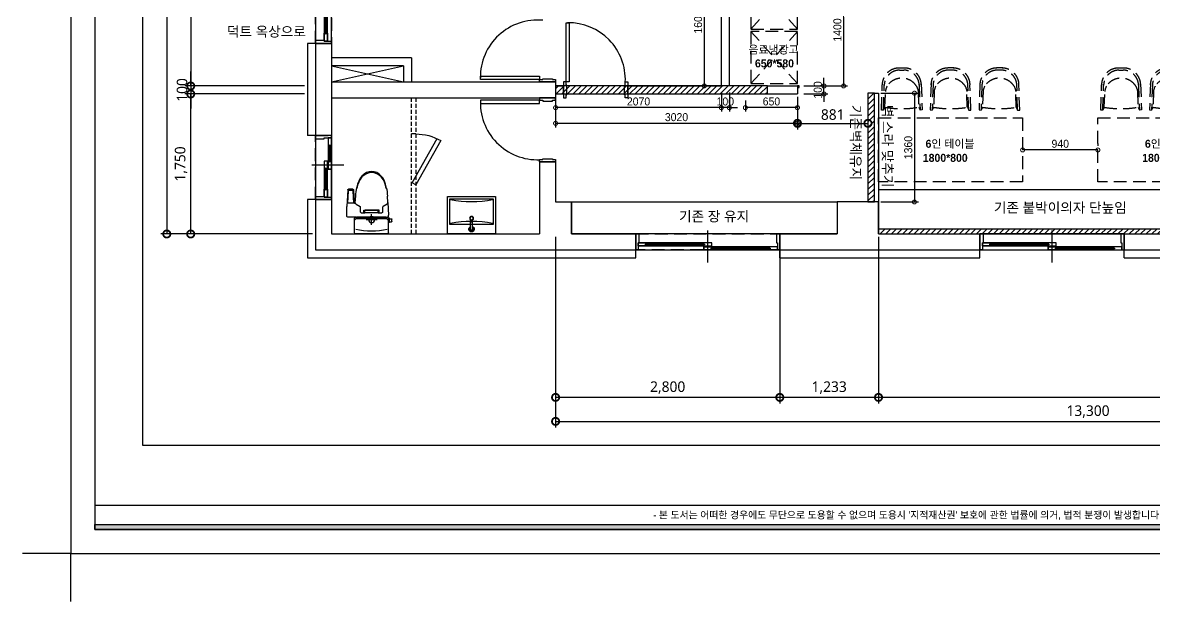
# Model space of a CAD drawing. Header units: inches. Extents: x 405346 to 489838, y -25612 to 14934.
# Drawn here: x 424738 to 438872, y -4086 to 3148 of the extents above; entities that cross this region are included whole.
import ezdxf
from ezdxf.enums import TextEntityAlignment as Align

# ---------------------------------------------------------------- set-up
doc = ezdxf.new("R2010")
doc.units = ezdxf.units.IN
doc.header["$LTSCALE"] = 200
doc.header["$MEASUREMENT"] = 0
doc.linetypes.add('DH-HID2', pattern=[1.2, 0.8, -0.4])
doc.linetypes.add('HIDDEN', pattern=[0.375, 0.25, -0.125])
for name, color, linetype in [('01. F-소품', 3, 'Continuous'), ('04-WIN', 4, 'Continuous'), ('04_FUR', 6, 'Continuous'), ('06-FUR', 6, 'Continuous'), ('07-DIM', 5, 'Continuous'), ('07-DIM WAL', 5, 'Continuous'), ('08-HAT', 8, 'Continuous'), ('C-WIN', 4, 'Continuous'), ('CO-BATH', 6, 'Continuous'), ('CO-DO-FR', 7, 'Continuous'), ('CO-DOOR', 8, 'Continuous'), ('F-SYM', 7, 'Continuous'), ('FORM(YOURNAME)-11', 1, 'Continuous'), ('FU-FURM', 251, 'DH-HID2'), ('RC-LIGHT', 7, 'Continuous'), ('도면층2', 2, 'Continuous')]:
    doc.layers.add(name, color=color, linetype=linetype)
doc.styles.add('DAWIN', font='NanumSquareR.ttf')
doc.styles.add('YOURNAME', font='HY울릉도M.TTF')
doc.styles.add('넥슨고딕', font='NEXONLv1GothicBold.ttf')
doc.styles.add('스타일1', font='HY울릉도M.TTF')
doc.styles.add('코레일둥고', font='Korail_Round_Gothic_Medium.ttf')
doc.dimstyles.new('40', dxfattribs={"dimscale": 40, "dimtxt": 2.5, "dimasz": 2.5, "dimexe": 1.25, "dimexo": 2, "dimtad": 1, "dimdec": 0, "dimtxsty": '스타일1', "dimblk": 'DOTSMALL', "dimcen": 2.5, "dimclrd": 1, "dimclre": 1, "dimclrt": 7, "dimadec": 0, "dimazin": 0, "dimtfac": 1, "dimtdec": 0, "dimtix": 1, "dimtmove": 0, "dimatfit": 3, "dimldrblk": 'DOTSMALL', "dimfxl": 0, "dimarcsym": 0})
doc.dimstyles.new('60', dxfattribs={"dimscale": 60, "dimtxt": 2.2, "dimasz": 3, "dimexe": 1.25, "dimexo": 0.625, "dimtad": 1, "dimdec": 0, "dimzin": 0, "dimdsep": 46, "dimlunit": 6, "dimtxsty": 'DAWIN', "dimblk1": 'DOTSMALL', "dimblk2": 'DOTSMALL', "dimsah": 1, "dimcen": 0.001, "dimclrd": 1, "dimclre": 1, "dimclrt": 7, "dimadec": 0, "dimazin": 0, "dimtfac": 1, "dimtdec": 0, "dimtix": 1, "dimtmove": 2, "dimatfit": 3, "dimldrblk": 'DOTSMALL', "dimfxl": 0, "dimtolj": 1, "dimtzin": 0, "dimarcsym": 0})
pattern_1 = [(45, (0, 0), (-35.355339, 35.355339), [])]

# ---------------------------------------------------------------- blocks, each defined once
blk = doc.blocks.new('FORM-PLAN')
at = {"layer": 'FORM(YOURNAME)-11'}
h = blk.add_hatch(color=256, dxfattribs=at)
h.dxf.hatch_style = 1
h.paths.add_polyline_path([(-71444, 55115), (10556, 55115), (10556, 54915), (-71444, 54915)])
h.paths.add_polyline_path([(-71444, -2085), (10556, -2085), (10556, -2285), (-71444, -2285)])
at = {"layer": 'Defpoints', "color": 158}
blk.add_line((1346, -1285), (-71444, -1285), dxfattribs=at)
for points in [[(-71444, -2285), (10556, -2285), (10556, 55115), (-71444, 55115)], [(-69444, 53115), (-64, 53115), (-64, 1215), (-69444, 1215)]]:
    blk.add_lwpolyline(points, close=True, dxfattribs=at)
at = {"layer": 'Defpoints', "color": 1}
blk.add_lwpolyline([(-72444, -5285), (-72444, -3285), (-74444, -3285)], dxfattribs=at)
at = {"layer": 'FORM(YOURNAME)-11', "color": 250}
blk.add_lwpolyline([(-72444, -3285), (11556, -3285), (11556, 56115), (-72444, 56115)], close=True, dxfattribs=at)
at = {"layer": 'FORM(YOURNAME)-11'}
blk.add_lwpolyline([(-71444, -2085), (10556, -2085), (10556, -2285), (-71444, -2285)], close=True, dxfattribs=at)
at = {"layer": 'FORM(YOURNAME)-11', "color": 1, "style": 'YOURNAME'}
blk.add_text("- 본 도서는 어떠한 경우에도 무단으로 도용할 수 없으며 도용시 '지적재산권' 보호에 관한 법률에 의거, 법적 분쟁이 발생합니다.  또한 본 도서에 관한 모든 저작권은 당사에 있습니다. -", height=300, dxfattribs=at).set_placement((-32990, -1685), align=Align.MIDDLE_CENTER)
at = {"layer": 'FORM(YOURNAME)-11', "color": 3, "style": 'YOURNAME'}
for tag, height, p in [('1', 450, (9905, 18188)), ('2', 450, (9905, 17544)), ('3', 450, (9905, 16257)), ('4', 450, (9905, 14326)), ('5', 515, (9905, 12009)), ('6', 515, (9905, 9757)), ('7', 515, (9905, 7504)), ('8', 515, (9905, 5252)), ('9', 515, (9905, 2999)), ('10', 515, (5655, 811)), ('11', 515, (9905, 747)), ('12', 515, (5655, -1441)), ('13', 515, (9905, -1441))]:
    blk.add_attdef(tag, text='', height=height, dxfattribs=at).set_placement(p, align=Align.MIDDLE_RIGHT)
blk = doc.blocks.new('*U198')
at = {"layer": 'F-SYM', "xscale": 0.3000000000000001, "yscale": 0.3000000000000001, "zscale": 0.3000000000000001}
blk.add_blockref('FORM-PLAN', (447071, -2500), dxfattribs=at)
blk = doc.blocks.new('_DOTSMALL')
at = {"color": 0, "linetype": 'ByBlock', "const_width": 0.5}
blk.add_lwpolyline([(-0.0625, 0, 1), (0.0625, 0, 1)], format="xyb", close=True, dxfattribs=at)
blk = doc.blocks.new('*D36')
at = {"layer": '07-DIM', "color": 1, "lineweight": -2}
for p, q in [((428257, 9906), (426463, 9906)), ((426538, 9906), (426538, 506)), ((428357, 506), (426463, 506))]:
    blk.add_line(p, q, dxfattribs=at)
at = {"layer": 'Defpoints', "color": 0}
for p in [(428295, 9906), (426538, 506), (428395, 506)]:
    blk.add_point(p, dxfattribs=at)
at = {"layer": '07-DIM', "color": 1, "lineweight": -2, "xscale": 180, "yscale": 180, "zscale": 180}
for p, rotation in [((426538, 9906), 90), ((426538, 506), 270)]:
    blk.add_blockref('_DOTSMALL', p, dxfattribs=dict(at, rotation=rotation))
at = {"layer": '07-DIM', "color": 7, "insert": (426416, 5206), "char_height": 132, "attachment_point": 5, "rotation": 90, "style": 'DAWIN'}
blk.add_mtext('\\A1;9,400', dxfattribs=at)
blk = doc.blocks.new('*D37')
at = {"layer": '07-DIM', "color": 1, "lineweight": -2}
for p, q in [((428257, 2256), (426762, 2256)), ((426837, 506), (426837, 2256)), ((428257, 506), (426762, 506))]:
    blk.add_line(p, q, dxfattribs=at)
at = {"layer": 'Defpoints', "color": 0}
for p in [(426837, 2256), (428295, 2256), (428295, 506)]:
    blk.add_point(p, dxfattribs=at)
at = {"layer": '07-DIM', "color": 1, "lineweight": -2, "xscale": 180, "yscale": 180, "zscale": 180}
for p, rotation in [((426837, 2256), 90), ((426837, 506), 270)]:
    blk.add_blockref('_DOTSMALL', p, dxfattribs=dict(at, rotation=rotation))
at = {"layer": '07-DIM', "color": 7, "insert": (426716, 1381), "char_height": 132, "attachment_point": 5, "rotation": 90, "style": 'DAWIN'}
blk.add_mtext('\\A1;1,750', dxfattribs=at)
blk = doc.blocks.new('B-003')
at = {"layer": 'CO-BATH'}
for p, q in [((-300, 0), (-300, -470)), ((300, 0), (-300, 0)), ((300, -470), (300, 0)), ((-300, -470), (300, -470))]:
    blk.add_line(p, q, dxfattribs=at)
at = {"layer": 'CO-BATH', "color": 8}
for p, q in [((-270, -120), (-270, -440)), ((270, -120), (-270, -120)), ((-13, -60), (-13, -151)), ((12, -60), (12, -151)), ((270, -440), (270, -120)), ((-15, -156), (-15, -161)), ((-15, -161), (14, -161)), ((-14, -151), (-14, -156)), ((13, -151), (13, -156)), ((14, -156), (14, -161)), ((-270, -440), (270, -440))]:
    blk.add_line(p, q, dxfattribs=at)
at = {"layer": 'CO-BATH', "color": 251}
for p, q in [((-15, -156), (14, -156)), ((-14, -151), (13, -151))]:
    blk.add_line(p, q, dxfattribs=at)
at = {"layer": 'CO-BATH', "color": 8}
blk.add_circle((0, -195), 25, dxfattribs=at)
at = {"layer": 'CO-BATH', "color": 251}
blk.add_circle((0, -195), 20, dxfattribs=at)
for centre, radius, start, end in [((0, 1202), 1362, 258.891, 281.109), ((0, -60), 30, 294.6243, 245.3757), ((0, -60), 25, 300, 240), ((0, -60), 18, 313.9829, 226.017), ((0, -1762), 1362, 78.891, 101.109)]:
    blk.add_arc(centre, radius, start, end, dxfattribs=at)
at = {"layer": 'CO-BATH', "color": 8}
for radius, start, end in [(35, 290.9248, 249.0751), (12.5, 360, 180)]:
    blk.add_arc((0, -60), radius, start, end, dxfattribs=at)
blk = doc.blocks.new('B-306')
at = {"layer": 'CO-BATH'}
for p, q in [((0, 197), (0, -197)), ((15, 212), (195, 212)), ((142, 227), (198, 227)), ((142, 227), (142, 215)), ((142, 215), (198, 215)), ((150, 227), (150, 248)), ((157, 255), (183, 255)), ((190, 227), (190, 248)), ((192, -187), (192, 187)), ((198, 227), (198, 215)), ((210, -197), (210, 197)), ((210, 183), (210, -187)), ((220, 212), (233, 212)), ((391, 203), (233, 212)), ((373, 194), (344, 145)), ((391, 203), (473, 199)), ((570, 185), (610, 176)), ((583, 185), (623, 176)), ((610, 176), (648, 162)), ((623, 176), (661, 162)), ((648, 162), (682, 144)), ((661, 162), (695, 144)), ((682, 144), (712, 121)), ((695, 144), (724, 121)), ((112, 1), (249, 1)), ((180, -67), (180, 69)), ((180, 1), (180, 1)), ((210, -88), (210, 86)), ((264, 83), (264, 130)), ((264, 96), (299, 96)), ((264, 96), (264, 86)), ((264, 86), (299, 86)), ((264, 83), (264, -89)), ((264, 83), (295, 83)), ((269, 99), (269, 80)), ((274, 140), (335, 140)), ((295, 83), (295, -81)), ((299, 96), (299, -79)), ((712, 121), (736, 94)), ((724, 121), (748, 94)), ((736, 94), (753, 65)), ((748, 94), (766, 65)), ((753, 65), (764, 33)), ((764, 33), (768, 1)), ((768, 1), (764, -31)), ((766, 65), (776, 33)), ((776, 33), (780, 1)), ((780, 1), (776, -31)), ((264, -81), (295, -81)), ((264, -128), (264, -81)), ((264, -84), (264, -94)), ((264, -84), (299, -84)), ((264, -94), (299, -94)), ((269, -78), (269, -97)), ((274, -138), (335, -138)), ((299, -94), (299, -75)), ((712, -119), (682, -142)), ((724, -119), (695, -142)), ((736, -92), (712, -119)), ((748, -92), (724, -119)), ((753, -63), (736, -92)), ((766, -63), (748, -92)), ((764, -31), (753, -63)), ((776, -31), (766, -63)), ((15, -212), (195, -212)), ((210, -197), (210, -297)), ((373, -192), (344, -143)), ((380, -199), (380, -207)), ((385, -212), (551, -221)), ((385, -224), (385, -293)), ((390, -219), (535, -227)), ((392, -202), (473, -197)), ((545, -237), (545, -281)), ((560, -231), (560, -287)), ((610, -174), (570, -183)), ((623, -174), (583, -183)), ((648, -160), (610, -174)), ((661, -160), (623, -174)), ((682, -142), (648, -160)), ((695, -142), (661, -160)), ((220, -307), (345, -307)), ((551, -297), (345, -307)), ((535, -291), (390, -298))]:
    blk.add_line(p, q, dxfattribs=at)
blk.add_circle((180, 1), 38.4, dxfattribs=at)
for centre, radius, start, end in [((15, 197), 15, 90, 180), ((1014, 0), 980, 168.4061, 191.5939), ((157, 248), 7, 90, 180), ((177, 187), 15, 0, 90), ((183, 248), 7, 0, 90), ((195, 197), 15, 0, 90), ((220, 202), 10, 90, 180), ((335, 150), 10, 270, 329.352), ((390, 183), 20, 86.9031, 149.352), ((444, -440), 640, 77.5149, 87.4115), ((274, 130), 10, 90, 180), ((274, -128), 10, 180, 270), ((335, -148), 10, 30.648, 90), ((15, -197), 15, 180, 270), ((177, -187), 15, 270, 0), ((195, -197), 15, 270, 0), ((390, -182), 20, 210.648, 273.5722), ((385, -207), 5, 180, 266.8224), ((390, -224), 5, 86.8224, 180), ((444, 442), 640, 272.5885, 282.4851), ((535, -237), 10, 0, 86.8224), ((535, -281), 10, 272.6619, 0), ((550, -231), 10, 0, 86.8224), ((220, -297), 9.82, 180, 270), ((390, -293), 5, 180, 272.6619), ((550, -287), 10, 272.6619, 0)]:
    blk.add_arc(centre, radius, start, end, dxfattribs=at)
blk = doc.blocks.new('비데')
at = {"layer": 'CO-BATH'}
blk.add_blockref('B-306', (0, 197), dxfattribs=at)
blk = doc.blocks.new('FLOOR')
at = {"layer": '08-HAT'}
h = blk.add_hatch(dxfattribs=at)
h.set_pattern_fill('_USER', color=256, scale=50, angle=45, pattern_type=0)
h.set_pattern_definition(pattern_1)
h.paths.add_polyline_path([(431442, 26198), (434087, 26198), (434087, 26298), (431442, 26298)])
h = blk.add_hatch(dxfattribs=at)
h.set_pattern_fill('_USER', color=256, scale=50, angle=45, pattern_type=0)
h.set_pattern_definition(pattern_1)
h.paths.add_polyline_path([(444542, 24512), (440292, 24512), (440292, 24448), (440392, 24448), (441892, 24448), (442842, 24448), (442872, 24448), (442882, 24448), (443642, 24448), (444542, 24448)])
h.paths.add_polyline_path([(439792, 24512), (435474, 24512), (435474, 24448), (436742, 24448), (438542, 24448), (439792, 24448)])
h.paths.add_polyline_path([(435424, 26208), (435342, 26208), (435342, 24848), (435424, 24848)])
at = {"layer": '04-WIN'}
for points in [[(428442, 26828), (428642, 26828), (428642, 27628), (428442, 27628)], [(428442, 24878), (428642, 24878), (428642, 25678), (428442, 25678)]]:
    blk.add_lwpolyline(points, close=True, dxfattribs=at)
at = {"layer": 'C-WIN'}
for points in [[(428642, 26828), (428642, 27628), (428442, 27628), (428442, 26828)], [(428642, 24878), (428642, 25678), (428442, 25678), (428442, 24878)], [(432442, 24248), (434242, 24248), (434242, 24448), (432442, 24448)], [(436742, 24248), (438542, 24248), (438542, 24448), (436742, 24448)], [(436742, 24248), (438542, 24248), (438542, 24448), (436742, 24448)]]:
    blk.add_lwpolyline(points, close=True, dxfattribs=at)
at = {"layer": 'CO-DO-FR'}
for points in [[(428642, 26828), (428442, 26828), (428442, 26858), (428442, 26858), (428442, 26868), (428552, 26868), (428552, 26858), (428642, 26858), (428642, 26828)], [(431442, 26348), (431242, 26348), (431242, 26378), (431282, 26378), (431282, 26388), (431402, 26388), (431402, 26378), (431442, 26378), (431442, 26348)], [(431442, 26148), (431242, 26148), (431242, 26118), (431282, 26118), (431282, 26108), (431402, 26108), (431402, 26118), (431442, 26118), (431442, 26148)], [(428642, 25678), (428442, 25678), (428442, 25648), (428442, 25648), (428442, 25638), (428552, 25638), (428552, 25648), (428642, 25648), (428642, 25678)], [(431442, 25348), (431242, 25348), (431242, 25378), (431282, 25378), (431282, 25388), (431402, 25388), (431402, 25378), (431442, 25378), (431442, 25348)], [(428642, 24878), (428442, 24878), (428442, 24908), (428442, 24908), (428442, 24918), (428552, 24918), (428552, 24908), (428642, 24908), (428642, 24878)], [(432442, 24248), (432442, 24448), (432472, 24448), (432472, 24448), (432482, 24448), (432482, 24338), (432472, 24338), (432472, 24248), (432442, 24248)], [(434242, 24248), (434242, 24448), (434212, 24448), (434212, 24448), (434202, 24448), (434202, 24338), (434212, 24338), (434212, 24248), (434242, 24248)], [(436742, 24248), (436742, 24448), (436772, 24448), (436772, 24448), (436782, 24448), (436782, 24338), (436772, 24338), (436772, 24248), (436742, 24248)], [(438542, 24248), (438542, 24448), (438512, 24448), (438512, 24448), (438502, 24448), (438502, 24338), (438512, 24338), (438512, 24248), (438542, 24248)]]:
    blk.add_lwpolyline(points, close=True, dxfattribs=at)
at = {"layer": 'CO-DOOR', "color": 251}
for p, q in [((428797, 25308), (428397, 25308)), ((433342, 24092), (433342, 24492)), ((437642, 24092), (437642, 24492))]:
    blk.add_line(p, q, dxfattribs=at)
at = {"layer": 'CO-DOOR', "color": 251, "linetype": 'DH-HID2'}
for points in [[(428642, 27628), (428642, 26828), (428442, 26828), (428442, 27628)], [(428642, 25678), (428642, 24878), (428442, 24878), (428442, 25678)], [(434242, 24248), (432442, 24248), (432442, 24448), (434242, 24448)]]:
    blk.add_lwpolyline(points, close=True, dxfattribs=at)
at = {"layer": 'CO-DOOR', "color": 251}
for points in [[(428592, 26858), (428592, 27308), (428552, 27308), (428552, 26858)], [(428602, 25648), (428602, 25258), (428642, 25258), (428642, 25648)], [(428592, 24908), (428592, 25358), (428552, 25358), (428552, 24908)], [(432472, 24298), (433392, 24298), (433392, 24338), (432472, 24338)], [(436772, 24298), (437692, 24298), (437692, 24338), (436772, 24338)], [(434212, 24288), (433292, 24288), (433292, 24248), (434212, 24248)], [(438512, 24288), (437592, 24288), (437592, 24248), (438512, 24248)]]:
    blk.add_lwpolyline(points, close=True, dxfattribs=at)
at = {"layer": 'CO-DOOR'}
for points in [[(428567, 27218), (428567, 26948), (428577, 26948), (428577, 27218)], [(428592, 26958), (428592, 26858), (428552, 26858), (428552, 26958), (428567, 26958), (428567, 26948), (428577, 26948), (428577, 26958), (428592, 26958)], [(430502, 26418), (431242, 26418), (431242, 26378), (430502, 26378)], [(430502, 26078), (431242, 26078), (431242, 26118), (430502, 26118)], [(428642, 25548), (428642, 25648), (428602, 25648), (428602, 25548), (428617, 25548), (428617, 25558), (428627, 25558), (428627, 25548), (428642, 25548)], [(428617, 25558), (428617, 25348), (428627, 25348), (428627, 25558)], [(428592, 25258), (428592, 25358), (428552, 25358), (428552, 25258), (428567, 25258), (428567, 25268), (428577, 25268), (428577, 25258), (428592, 25258)], [(428642, 25358), (428642, 25258), (428602, 25258), (428602, 25358), (428617, 25358), (428617, 25348), (428627, 25348), (428627, 25358), (428642, 25358)], [(428567, 25268), (428567, 24998), (428577, 24998), (428577, 25268)], [(428592, 25008), (428592, 24908), (428552, 24908), (428552, 25008), (428567, 25008), (428567, 24998), (428577, 24998), (428577, 25008), (428592, 25008)], [(432572, 24298), (432472, 24298), (432472, 24338), (432572, 24338), (432572, 24322), (432562, 24322), (432562, 24312), (432572, 24312), (432572, 24298)], [(433302, 24322), (432562, 24322), (432562, 24312), (433302, 24312)], [(433292, 24298), (433392, 24298), (433392, 24338), (433292, 24338), (433292, 24322), (433302, 24322), (433302, 24312), (433292, 24312), (433292, 24298)], [(436872, 24298), (436772, 24298), (436772, 24338), (436872, 24338), (436872, 24322), (436862, 24322), (436862, 24312), (436872, 24312), (436872, 24298)], [(437602, 24322), (436862, 24322), (436862, 24312), (437602, 24312)], [(437592, 24298), (437692, 24298), (437692, 24338), (437592, 24338), (437592, 24322), (437602, 24322), (437602, 24312), (437592, 24312), (437592, 24298)], [(433392, 24248), (433292, 24248), (433292, 24288), (433392, 24288), (433392, 24272), (433382, 24272), (433382, 24263), (433392, 24263), (433392, 24248)], [(434122, 24272), (433382, 24272), (433382, 24263), (434122, 24263)], [(434112, 24248), (434212, 24248), (434212, 24288), (434112, 24288), (434112, 24272), (434122, 24272), (434122, 24263), (434112, 24263), (434112, 24248)], [(437692, 24248), (437592, 24248), (437592, 24288), (437692, 24288), (437692, 24272), (437682, 24272), (437682, 24263), (437692, 24263), (437692, 24248)], [(438422, 24272), (437682, 24272), (437682, 24263), (438422, 24263)], [(438412, 24248), (438512, 24248), (438512, 24288), (438412, 24288), (438412, 24272), (438422, 24272), (438422, 24263), (438412, 24263), (438412, 24248)]]:
    blk.add_lwpolyline(points, close=True, dxfattribs=at)
for centre, start, end in [((431215, 26408), 84.6153, 180.8034), ((431215, 26088), 179.1966, 275.3847)]:
    blk.add_arc(centre, 713, start, end, dxfattribs=at)
at = {"layer": '도면층2', "color": 6}
for p, q in [((428342, 26828), (428342, 25678)), ((428442, 26828), (428342, 26828)), ((428442, 25678), (428342, 25678)), ((428342, 24878), (428342, 24148)), ((428442, 24878), (428342, 24878)), ((432442, 24148), (432442, 24248)), ((434242, 24148), (434242, 24248)), ((436742, 24148), (436742, 24248)), ((438542, 24148), (438542, 24248)), ((428342, 24148), (432442, 24148)), ((434242, 24148), (436742, 24148)), ((438542, 24148), (440392, 24148))]:
    blk.add_line(p, q, dxfattribs=at)
at = {"layer": '도면층2'}
for p, q in [((428442, 26828), (428442, 24248)), ((428442, 26828), (428642, 26828)), ((428442, 26828), (428642, 26828)), ((428642, 26828), (428642, 24448)), ((428642, 26348), (431442, 26348)), ((431442, 26348), (431442, 26148)), ((428642, 26148), (431442, 26148)), ((431242, 25348), (431242, 24448)), ((431242, 25348), (431442, 25348)), ((431442, 25348), (431442, 24848)), ((431442, 24848), (431642, 24848)), ((431642, 24848), (431642, 24448)), ((428642, 24448), (431242, 24448)), ((431642, 24448), (432442, 24448)), ((432442, 24448), (432442, 24248)), ((434242, 24448), (434958, 24448)), ((434242, 24448), (434242, 24248)), ((435474, 24448), (436742, 24448)), ((436742, 24448), (436742, 24248)), ((436742, 24448), (436742, 24248)), ((438542, 24448), (439792, 24448)), ((438542, 24448), (438542, 24248)), ((438542, 24448), (438542, 24248)), ((428442, 24248), (432442, 24248)), ((434242, 24248), (436742, 24248)), ((438542, 24248), (440392, 24248))]:
    blk.add_line(p, q, dxfattribs=at)
at = {"layer": '도면층2', "color": 3}
for p, q in [((429642, 26648), (428642, 26648)), ((429642, 26648), (429642, 26348)), ((429542, 26548), (428642, 26548)), ((429542, 26548), (429542, 26348)), ((435474, 24512), (439792, 24512))]:
    blk.add_line(p, q, dxfattribs=at)
at = {"layer": '도면층2', "color": 1}
for p, q in [((428642, 26348), (429542, 26548)), ((428642, 26548), (429542, 26348))]:
    blk.add_line(p, q, dxfattribs=at)
at = {"layer": '도면층2', "color": 0, "linetype": 'HIDDEN'}
for p, q in [((429642, 24448), (429642, 26148)), ((429695, 26148), (429695, 24448))]:
    blk.add_line(p, q, dxfattribs=at)
at = {"layer": '도면층2', "color": 0}
blk.add_line((429695, 25698), (429642, 25698), dxfattribs=at)
at = {"layer": '도면층2', "color": 3}
for points in [[(431442, 26198), (434087, 26198), (434087, 26298), (431442, 26298), (431442, 26198)], [(435424, 24848), (435424, 26208), (435342, 26208), (435342, 24848), (435424, 24848)]]:
    blk.add_lwpolyline(points, dxfattribs=at)
at = {"layer": '도면층2', "color": 0}
blk.add_lwpolyline([(429695, 25698, -0.129327), (430008, 25615), (429695, 25061), (429649, 25087), (429961, 25639)], format="xyb", dxfattribs=at)
at = {"layer": '도면층2'}
blk.add_lwpolyline([(435474, 24448), (435474, 24848), (434958, 24848), (434958, 24448)], dxfattribs=at)
at = {"layer": 'C-WIN', "xscale": -1, "rotation": 270}
blk.add_blockref('비데', (428945, 24448), dxfattribs=at)
at = {"layer": 'CO-BATH', "xscale": -1, "rotation": 180}
blk.add_blockref('B-003', (430392, 24448), dxfattribs=at)
blk = doc.blocks.new('*D40')
at = {"layer": '07-DIM', "color": 1, "lineweight": -2}
for p, q in [((426837, 2356), (426837, 2536)), ((428257, 2356), (426762, 2356)), ((426837, 2356), (426837, 2256)), ((428257, 2256), (426762, 2256)), ((426837, 2256), (426837, 2076))]:
    blk.add_line(p, q, dxfattribs=at)
at = {"layer": 'Defpoints', "color": 0}
for p in [(428295, 2356), (426837, 2256), (428295, 2256)]:
    blk.add_point(p, dxfattribs=at)
at = {"layer": '07-DIM', "color": 1, "lineweight": -2, "xscale": 180, "yscale": 180, "zscale": 180}
for p, rotation in [((426837, 2356), 270), ((426837, 2256), 90)]:
    blk.add_blockref('_DOTSMALL', p, dxfattribs=dict(at, rotation=rotation))
at = {"layer": '07-DIM', "color": 7, "insert": (426729, 2306), "char_height": 132, "attachment_point": 5, "rotation": 90, "style": 'DAWIN'}
blk.add_mtext('\\A1;100', dxfattribs=at)
blk = doc.blocks.new('*D51')
at = {"layer": '07-DIM WAL', "color": 1, "lineweight": -2}
for p, q in [((434746, 2356), (434746, 2456)), ((434495, 2356), (434796, 2356)), ((434746, 2256), (434746, 2356)), ((434495, 2256), (434796, 2256)), ((434746, 2256), (434746, 2156))]:
    blk.add_line(p, q, dxfattribs=at)
at = {"layer": 'Defpoints', "color": 0}
for p in [(434415, 2356), (434746, 2356), (434415, 2256)]:
    blk.add_point(p, dxfattribs=at)
at = {"layer": '07-DIM WAL', "color": 1, "lineweight": -2, "xscale": 100, "yscale": 100, "zscale": 100}
for p, rotation in [((434746, 2356), 270), ((434746, 2256), 90)]:
    blk.add_blockref('_DOTSMALL', p, dxfattribs=dict(at, rotation=rotation))
at = {"layer": '07-DIM WAL', "color": 7, "insert": (434669, 2306), "char_height": 100, "attachment_point": 5, "rotation": 90, "style": '스타일1'}
blk.add_mtext('100', dxfattribs=at)
blk = doc.blocks.new('*D52')
at = {"layer": '07-DIM WAL', "color": 1, "lineweight": -2}
for p, q in [((433764, 2176), (433764, 2035)), ((434415, 2176), (434415, 2035)), ((434415, 2085), (433764, 2085))]:
    blk.add_line(p, q, dxfattribs=at)
at = {"layer": 'Defpoints', "color": 0}
for p in [(433764, 2256), (434415, 2256), (433764, 2085)]:
    blk.add_point(p, dxfattribs=at)
at = {"layer": '07-DIM WAL', "color": 1, "lineweight": -2, "xscale": 100, "yscale": 100, "zscale": 100, "rotation": 180}
blk.add_blockref('_DOTSMALL', (433764, 2085), dxfattribs=at)
at = {"layer": '07-DIM WAL', "color": 1, "lineweight": -2, "xscale": 100, "yscale": 100, "zscale": 100}
blk.add_blockref('_DOTSMALL', (434415, 2085), dxfattribs=at)
at = {"layer": '07-DIM WAL', "color": 7, "insert": (434090, 2162), "char_height": 100, "attachment_point": 5, "style": '스타일1'}
blk.add_mtext('650', dxfattribs=at)
blk = doc.blocks.new('*D53')
at = {"layer": '07-DIM WAL', "color": 1, "lineweight": -2}
for p, q in [((433464, 2276), (433464, 2035)), ((433564, 2276), (433564, 2035)), ((433464, 2085), (433364, 2085)), ((433564, 2085), (433464, 2085)), ((433564, 2085), (433664, 2085))]:
    blk.add_line(p, q, dxfattribs=at)
at = {"layer": 'Defpoints', "color": 0}
for p in [(433464, 2356), (433564, 2356), (433464, 2085)]:
    blk.add_point(p, dxfattribs=at)
at = {"layer": '07-DIM WAL', "color": 1, "lineweight": -2, "xscale": 100, "yscale": 100, "zscale": 100}
blk.add_blockref('_DOTSMALL', (433464, 2085), dxfattribs=at)
at = {"layer": '07-DIM WAL', "color": 1, "lineweight": -2, "xscale": 100, "yscale": 100, "zscale": 100, "rotation": 180}
blk.add_blockref('_DOTSMALL', (433564, 2085), dxfattribs=at)
at = {"layer": '07-DIM WAL', "color": 7, "insert": (433514, 2162), "char_height": 100, "attachment_point": 5, "style": '스타일1'}
blk.add_mtext('100', dxfattribs=at)
blk = doc.blocks.new('*D54')
at = {"layer": '07-DIM WAL', "color": 1, "lineweight": -2}
for p, q in [((431394, 2276), (431394, 2035)), ((433464, 2276), (433464, 2035)), ((433464, 2085), (431394, 2085))]:
    blk.add_line(p, q, dxfattribs=at)
at = {"layer": 'Defpoints', "color": 0}
for p in [(431394, 2356), (433464, 2356), (431394, 2085)]:
    blk.add_point(p, dxfattribs=at)
at = {"layer": '07-DIM WAL', "color": 1, "lineweight": -2, "xscale": 100, "yscale": 100, "zscale": 100, "rotation": 180}
blk.add_blockref('_DOTSMALL', (431394, 2085), dxfattribs=at)
at = {"layer": '07-DIM WAL', "color": 1, "lineweight": -2, "xscale": 100, "yscale": 100, "zscale": 100}
blk.add_blockref('_DOTSMALL', (433464, 2085), dxfattribs=at)
at = {"layer": '07-DIM WAL', "color": 7, "insert": (432430, 2162), "char_height": 100, "attachment_point": 5, "style": '스타일1'}
blk.add_mtext('2070', dxfattribs=at)
blk = doc.blocks.new('*D55')
at = {"layer": '07-DIM WAL', "color": 1, "lineweight": -2}
for p, q in [((431394, 2176), (431394, 1839)), ((434415, 2176), (434415, 1839)), ((434415, 1889), (431394, 1889))]:
    blk.add_line(p, q, dxfattribs=at)
at = {"layer": 'Defpoints', "color": 0}
for p in [(431394, 2256), (434415, 2256), (431394, 1889)]:
    blk.add_point(p, dxfattribs=at)
at = {"layer": '07-DIM WAL', "color": 1, "lineweight": -2, "xscale": 100, "yscale": 100, "zscale": 100, "rotation": 180}
blk.add_blockref('_DOTSMALL', (431394, 1889), dxfattribs=at)
at = {"layer": '07-DIM WAL', "color": 1, "lineweight": -2, "xscale": 100, "yscale": 100, "zscale": 100}
blk.add_blockref('_DOTSMALL', (434415, 1889), dxfattribs=at)
at = {"layer": '07-DIM WAL', "color": 7, "insert": (432904, 1966), "char_height": 100, "attachment_point": 5, "style": '스타일1'}
blk.add_mtext('3020', dxfattribs=at)
blk = doc.blocks.new('heryty66')
at = {"layer": 'FU-FURM'}
for p, q in [((419012, 1984), (419090, 1984)), ((419709, 1984), (419631, 1984)), ((420320, 1984), (420242, 1984)), ((419030, 1958), (419084, 1958)), ((419691, 1958), (419638, 1958)), ((420302, 1958), (420249, 1958)), ((418803, 1459), (418813, 1773)), ((418829, 1459), (418838, 1779)), ((418854, 1701), (418853, 1698)), ((418853, 1698), (418853, 1695)), ((418855, 1708), (418854, 1704)), ((418854, 1704), (418854, 1701)), ((418856, 1711), (418855, 1708)), ((418857, 1715), (418856, 1711)), ((418858, 1719), (418857, 1715)), ((418859, 1723), (418858, 1719)), ((418861, 1728), (418859, 1723)), ((418863, 1733), (418861, 1728)), ((418865, 1738), (418863, 1733)), ((418867, 1744), (418865, 1738)), ((418869, 1749), (418867, 1744)), ((418871, 1753), (418869, 1749)), ((418874, 1758), (418871, 1753)), ((419240, 1758), (419242, 1754)), ((419242, 1754), (419244, 1749)), ((419244, 1749), (419246, 1744)), ((419246, 1744), (419248, 1739)), ((419248, 1739), (419250, 1733)), ((419250, 1733), (419252, 1728)), ((419252, 1728), (419254, 1723)), ((419254, 1723), (419256, 1719)), ((419256, 1719), (419257, 1715)), ((419257, 1715), (419258, 1711)), ((419258, 1711), (419258, 1708)), ((419258, 1708), (419259, 1705)), ((419259, 1705), (419260, 1702)), ((419260, 1702), (419260, 1699)), ((419260, 1699), (419260, 1695)), ((419275, 1778), (419285, 1459)), ((419300, 1784), (419311, 1460)), ((419422, 1784), (419411, 1460)), ((419447, 1778), (419436, 1459)), ((419462, 1699), (419461, 1695)), ((419463, 1705), (419462, 1702)), ((419462, 1702), (419462, 1699)), ((419464, 1711), (419463, 1708)), ((419463, 1708), (419463, 1705)), ((419465, 1715), (419464, 1711)), ((419466, 1719), (419465, 1715)), ((419468, 1723), (419466, 1719)), ((419469, 1728), (419468, 1723)), ((419471, 1733), (419469, 1728)), ((419473, 1739), (419471, 1733)), ((419475, 1744), (419473, 1739)), ((419478, 1749), (419475, 1744)), ((419480, 1754), (419478, 1749)), ((419482, 1758), (419480, 1754)), ((419848, 1758), (419850, 1753)), ((419850, 1753), (419852, 1749)), ((419852, 1749), (419855, 1744)), ((419855, 1744), (419857, 1738)), ((419857, 1738), (419859, 1733)), ((419859, 1733), (419861, 1728)), ((419861, 1728), (419862, 1723)), ((419862, 1723), (419864, 1719)), ((419864, 1719), (419865, 1715)), ((419865, 1715), (419866, 1711)), ((419866, 1711), (419867, 1708)), ((419867, 1708), (419867, 1704)), ((419867, 1704), (419868, 1701)), ((419868, 1701), (419868, 1698)), ((419868, 1698), (419869, 1695)), ((419893, 1459), (419883, 1779)), ((419919, 1459), (419909, 1773)), ((420033, 1784), (420022, 1460)), ((420058, 1778), (420047, 1459)), ((420073, 1699), (420072, 1695)), ((420074, 1705), (420073, 1702)), ((420073, 1702), (420073, 1699)), ((420075, 1711), (420074, 1708)), ((420074, 1708), (420074, 1705)), ((420076, 1715), (420075, 1711)), ((420077, 1719), (420076, 1715)), ((420079, 1723), (420077, 1719)), ((420080, 1728), (420079, 1723)), ((420082, 1733), (420080, 1728)), ((420084, 1739), (420082, 1733)), ((420086, 1744), (420084, 1739)), ((420089, 1749), (420086, 1744)), ((420091, 1754), (420089, 1749)), ((420093, 1758), (420091, 1754)), ((420459, 1758), (420461, 1753)), ((420461, 1753), (420463, 1749)), ((420463, 1749), (420466, 1744)), ((420466, 1744), (420468, 1738)), ((420468, 1738), (420470, 1733)), ((420470, 1733), (420472, 1728)), ((420472, 1728), (420473, 1723)), ((420473, 1723), (420475, 1719)), ((420475, 1719), (420476, 1715)), ((420476, 1715), (420477, 1711)), ((420477, 1711), (420478, 1708)), ((420478, 1708), (420478, 1704)), ((420478, 1704), (420479, 1701)), ((420479, 1701), (420479, 1698)), ((420479, 1698), (420480, 1695)), ((420504, 1459), (420494, 1779)), ((420530, 1459), (420520, 1773)), ((418846, 1493), (418853, 1691)), ((418853, 1695), (418853, 1691)), ((419260, 1695), (419261, 1692)), ((419261, 1692), (419267, 1493)), ((419461, 1692), (419454, 1493)), ((419461, 1695), (419461, 1692)), ((419869, 1695), (419869, 1691)), ((419875, 1493), (419869, 1691)), ((420072, 1692), (420065, 1493)), ((420072, 1695), (420072, 1692)), ((420480, 1695), (420480, 1691)), ((420486, 1493), (420480, 1691)), ((418829, 1459), (418803, 1459)), ((418845, 1493), (418829, 1459)), ((419268, 1493), (419285, 1459)), ((419311, 1460), (419285, 1459)), ((419411, 1460), (419436, 1459)), ((419453, 1493), (419436, 1459)), ((419876, 1493), (419893, 1459)), ((419893, 1459), (419919, 1459)), ((420022, 1460), (420047, 1459)), ((420064, 1493), (420047, 1459)), ((420487, 1493), (420504, 1459)), ((420504, 1459), (420530, 1459))]:
    blk.add_line(p, q, dxfattribs=at)
blk.add_lwpolyline([(418766, 1360), (420566, 1360), (420566, 560), (418766, 560)], close=True, dxfattribs=at)
for centre, radius, start, end in [((419026, 1770), 214, 90.9092, 178.7855), ((419087, 1770), 214, 1.3567, 89.233), ((419635, 1770), 214, 90.767, 178.6433), ((419696, 1770), 214, 1.2145, 89.0908), ((420246, 1770), 214, 90.767, 178.6433), ((420307, 1770), 214, 1.2145, 89.0908), ((419032, 1763), 194, 90.9092, 178.7854), ((419057, 1638), 219, 33.195, 146.9472), ((419081, 1763), 194, 1.3565, 89.233), ((419641, 1763), 194, 90.767, 178.6435), ((419665, 1638), 219, 33.0528, 146.805), ((419689, 1763), 194, 1.2146, 89.0908), ((420252, 1763), 194, 90.767, 178.6435), ((420276, 1638), 219, 33.0528, 146.805), ((420300, 1763), 194, 1.2146, 89.0908), ((419057, 1638), 219, 158.3494, 158.4722), ((419057, 1638), 219, 21.67, 21.7928), ((419665, 1638), 219, 158.2072, 158.33), ((419665, 1638), 219, 21.5278, 21.6506), ((420276, 1638), 219, 158.2072, 158.33), ((420276, 1638), 219, 21.5278, 21.6506), ((419055, 2807), 1331, 260.9232, 279.2189), ((419666, 2807), 1331, 260.7811, 279.0768), ((420277, 2807), 1331, 260.7811, 279.0768)]:
    blk.add_arc(centre, radius, start, end, dxfattribs=at)
at = {"layer": 'FU-FURM', "style": '넥슨고딕'}
for s, p in [('6인 테이블', (419354, 987)), ('1800*800', (419320, 811))]:
    blk.add_text(s, height=100, dxfattribs=at).set_placement(p)
blk = doc.blocks.new('*D70')
at = {"layer": '07-DIM WAL', "color": 1, "lineweight": -2}
for p, q in [((437227, 1636), (437227, 1606)), ((438167, 1556), (437227, 1556)), ((438167, 1636), (438167, 1606))]:
    blk.add_line(p, q, dxfattribs=at)
at = {"layer": 'Defpoints', "color": 0}
for p in [(437227, 1556), (437227, 1556), (438167, 1556)]:
    blk.add_point(p, dxfattribs=at)
at = {"layer": '07-DIM WAL', "color": 1, "lineweight": -2, "xscale": 100, "yscale": 100, "zscale": 100, "rotation": 180}
blk.add_blockref('_DOTSMALL', (437227, 1556), dxfattribs=at)
at = {"layer": '07-DIM WAL', "color": 1, "lineweight": -2, "xscale": 100, "yscale": 100, "zscale": 100}
blk.add_blockref('_DOTSMALL', (438167, 1556), dxfattribs=at)
at = {"layer": '07-DIM WAL', "color": 7, "insert": (437697, 1633), "char_height": 100, "attachment_point": 5, "style": '스타일1'}
blk.add_mtext('940', dxfattribs=at)
blk = doc.blocks.new('*D84')
at = {"layer": '07-DIM WAL', "color": 1, "lineweight": -2}
for p, q in [((432952, 3956), (433301, 3956)), ((433251, 3956), (433251, 2356)), ((433010, 2356), (433301, 2356))]:
    blk.add_line(p, q, dxfattribs=at)
at = {"layer": 'Defpoints', "color": 0}
for p in [(432872, 3956), (432930, 2356), (433251, 2356)]:
    blk.add_point(p, dxfattribs=at)
at = {"layer": '07-DIM WAL', "color": 1, "lineweight": -2, "xscale": 100, "yscale": 100, "zscale": 100}
for p, rotation in [((433251, 3956), 90), ((433251, 2356), 270)]:
    blk.add_blockref('_DOTSMALL', p, dxfattribs=dict(at, rotation=rotation))
at = {"layer": '07-DIM WAL', "color": 7, "insert": (433174, 3156), "char_height": 100, "attachment_point": 5, "rotation": 90, "style": '스타일1'}
blk.add_mtext('1600', dxfattribs=at)
blk = doc.blocks.new('*D90')
at = {"layer": '07-DIM', "color": 1, "lineweight": -2}
for p, q in [((428257, 9856), (426762, 9856)), ((426837, 9856), (426837, 2356)), ((428257, 2356), (426762, 2356))]:
    blk.add_line(p, q, dxfattribs=at)
at = {"layer": 'Defpoints', "color": 0}
for p in [(428295, 9856), (426837, 2356), (428295, 2356)]:
    blk.add_point(p, dxfattribs=at)
at = {"layer": '07-DIM', "color": 1, "lineweight": -2, "xscale": 180, "yscale": 180, "zscale": 180}
for p, rotation in [((426837, 9856), 90), ((426837, 2356), 270)]:
    blk.add_blockref('_DOTSMALL', p, dxfattribs=dict(at, rotation=rotation))
at = {"layer": '07-DIM', "color": 7, "insert": (426716, 6106), "char_height": 132, "attachment_point": 5, "rotation": 90, "style": 'DAWIN'}
blk.add_mtext('\\A1;7,500', dxfattribs=at)
blk = doc.blocks.new('*D94')
at = {"layer": '07-DIM WAL', "color": 1, "lineweight": -2}
for p, q in [((435427, 469), (435427, -1611)), ((444694, 469), (444694, -1611)), ((444694, -1536), (435427, -1536))]:
    blk.add_line(p, q, dxfattribs=at)
at = {"layer": 'Defpoints', "color": 0}
for p in [(435427, 506), (444694, 506), (435427, -1536)]:
    blk.add_point(p, dxfattribs=at)
at = {"layer": '07-DIM WAL', "color": 1, "lineweight": -2, "xscale": 180, "yscale": 180, "zscale": 180, "rotation": 180}
blk.add_blockref('_DOTSMALL', (435427, -1536), dxfattribs=at)
at = {"layer": '07-DIM WAL', "color": 1, "lineweight": -2, "xscale": 180, "yscale": 180, "zscale": 180}
blk.add_blockref('_DOTSMALL', (444694, -1536), dxfattribs=at)
at = {"layer": '07-DIM WAL', "color": 7, "insert": (440061, -1414), "char_height": 132, "attachment_point": 5, "style": 'DAWIN'}
blk.add_mtext('\\A1;9,268', dxfattribs=at)
blk = doc.blocks.new('*D95')
at = {"layer": '07-DIM WAL', "color": 1, "lineweight": -2}
for p, q in [((434194, 469), (434194, -1611)), ((435427, 469), (435427, -1611)), ((435427, -1536), (434194, -1536))]:
    blk.add_line(p, q, dxfattribs=at)
at = {"layer": 'Defpoints', "color": 0}
for p in [(434194, 506), (435427, 506), (434194, -1536)]:
    blk.add_point(p, dxfattribs=at)
at = {"layer": '07-DIM WAL', "color": 1, "lineweight": -2, "xscale": 180, "yscale": 180, "zscale": 180, "rotation": 180}
blk.add_blockref('_DOTSMALL', (434194, -1536), dxfattribs=at)
at = {"layer": '07-DIM WAL', "color": 1, "lineweight": -2, "xscale": 180, "yscale": 180, "zscale": 180}
blk.add_blockref('_DOTSMALL', (435427, -1536), dxfattribs=at)
at = {"layer": '07-DIM WAL', "color": 7, "insert": (434811, -1414), "char_height": 132, "attachment_point": 5, "style": 'DAWIN'}
blk.add_mtext('\\A1;1,233', dxfattribs=at)
blk = doc.blocks.new('*D96')
at = {"layer": '07-DIM WAL', "color": 1, "lineweight": -2}
for p, q in [((431394, 469), (431394, -1611)), ((434194, 469), (434194, -1611)), ((434194, -1536), (431394, -1536))]:
    blk.add_line(p, q, dxfattribs=at)
at = {"layer": 'Defpoints', "color": 0}
for p in [(431394, 506), (434194, 506), (431394, -1536)]:
    blk.add_point(p, dxfattribs=at)
at = {"layer": '07-DIM WAL', "color": 1, "lineweight": -2, "xscale": 180, "yscale": 180, "zscale": 180, "rotation": 180}
blk.add_blockref('_DOTSMALL', (431394, -1536), dxfattribs=at)
at = {"layer": '07-DIM WAL', "color": 1, "lineweight": -2, "xscale": 180, "yscale": 180, "zscale": 180}
blk.add_blockref('_DOTSMALL', (434194, -1536), dxfattribs=at)
at = {"layer": '07-DIM WAL', "color": 7, "insert": (432794, -1414), "char_height": 132, "attachment_point": 5, "style": 'DAWIN'}
blk.add_mtext('\\A1;2,800', dxfattribs=at)
blk = doc.blocks.new('*D97')
at = {"layer": '07-DIM WAL', "color": 1, "lineweight": -2}
for p, q in [((431394, 469), (431394, -1911)), ((444694, 469), (444694, -1911)), ((431394, -1836), (444694, -1836))]:
    blk.add_line(p, q, dxfattribs=at)
at = {"layer": 'Defpoints', "color": 0}
for p in [(431394, 506), (444694, 506), (444694, -1836)]:
    blk.add_point(p, dxfattribs=at)
at = {"layer": '07-DIM WAL', "color": 1, "lineweight": -2, "xscale": 180, "yscale": 180, "zscale": 180, "rotation": 180}
blk.add_blockref('_DOTSMALL', (431394, -1836), dxfattribs=at)
at = {"layer": '07-DIM WAL', "color": 1, "lineweight": -2, "xscale": 180, "yscale": 180, "zscale": 180}
blk.add_blockref('_DOTSMALL', (444694, -1836), dxfattribs=at)
at = {"layer": '07-DIM WAL', "color": 7, "insert": (438044, -1714), "char_height": 132, "attachment_point": 5, "style": 'DAWIN'}
blk.add_mtext('\\A1;13,300', dxfattribs=at)
blk = doc.blocks.new('*D136')
at = {"layer": '07-DIM WAL', "color": 1, "lineweight": -2}
for p, q in [((434495, 3756), (435041, 3756)), ((434991, 3756), (434991, 2356)), ((434495, 2356), (435041, 2356))]:
    blk.add_line(p, q, dxfattribs=at)
at = {"layer": 'Defpoints', "color": 0}
for p in [(434415, 3756), (434415, 2356), (434991, 2356)]:
    blk.add_point(p, dxfattribs=at)
at = {"layer": '07-DIM WAL', "color": 1, "lineweight": -2, "xscale": 100, "yscale": 100, "zscale": 100}
for p, rotation in [((434991, 3756), 90), ((434991, 2356), 270)]:
    blk.add_blockref('_DOTSMALL', p, dxfattribs=dict(at, rotation=rotation))
at = {"layer": '07-DIM WAL', "color": 7, "insert": (434914, 3056), "char_height": 100, "attachment_point": 5, "rotation": 90, "style": '스타일1'}
blk.add_mtext('1400', dxfattribs=at)
blk = doc.blocks.new('*D138')
at = {"layer": 'Defpoints', "color": 0}
for p in [(435295, 2266), (434415, 2256), (435295, 1889)]:
    blk.add_point(p, dxfattribs=at)
at = {"layer": 'RC-LIGHT', "color": 1, "lineweight": -2}
for p, q in [((434415, 2219), (434415, 1814)), ((435295, 2229), (435295, 1814)), ((434415, 1889), (435295, 1889))]:
    blk.add_line(p, q, dxfattribs=at)
at = {"layer": 'RC-LIGHT', "color": 1, "lineweight": -2, "xscale": 180, "yscale": 180, "zscale": 180, "rotation": 180}
blk.add_blockref('_DOTSMALL', (434415, 1889), dxfattribs=at)
at = {"layer": 'RC-LIGHT', "color": 1, "lineweight": -2, "xscale": 180, "yscale": 180, "zscale": 180}
blk.add_blockref('_DOTSMALL', (435295, 1889), dxfattribs=at)
at = {"layer": 'RC-LIGHT', "color": 7, "insert": (434855, 1998), "char_height": 132, "attachment_point": 5, "style": 'DAWIN'}
blk.add_mtext('\\A1;881', dxfattribs=at)
blk = doc.blocks.new('*D139')
at = {"layer": '07-DIM WAL', "color": 1, "lineweight": -2}
for p, q in [((435457, 2266), (435926, 2266)), ((435876, 2266), (435876, 906)), ((435457, 906), (435926, 906))]:
    blk.add_line(p, q, dxfattribs=at)
at = {"layer": 'Defpoints', "color": 0}
for p in [(435377, 2266), (435377, 906), (435876, 906)]:
    blk.add_point(p, dxfattribs=at)
at = {"layer": '07-DIM WAL', "color": 1, "lineweight": -2, "xscale": 100, "yscale": 100, "zscale": 100}
for p, rotation in [((435876, 2266), 90), ((435876, 906), 270)]:
    blk.add_blockref('_DOTSMALL', p, dxfattribs=dict(at, rotation=rotation))
at = {"layer": '07-DIM WAL', "color": 7, "insert": (435799, 1586), "char_height": 100, "attachment_point": 5, "rotation": 90, "style": '스타일1'}
blk.add_mtext('1360', dxfattribs=at)

msp = doc.modelspace()

# ---------------------------------------------------------------- linework, layer by layer
at = {"layer": '01. F-소품'}
for p, q in [((433464.5, 2356.2), (433464.5, 3856.2)), ((433564.5, 2356.2), (433564.5, 3756.2)), ((431394.5, 2356.2), (431494.5, 2356.2)), ((431494.5, 2256.2), (431494.5, 2356.2)), ((432294.5, 2356.2), (433464.5, 2356.2)), ((432294.5, 2256.2), (432294.5, 2356.2)), ((434039.5, 2356.2), (434414.5, 2356.2)), ((434414.5, 2356.2), (434414.5, 2256.2)), ((431394.5, 2256.2), (431494.5, 2256.2)), ((434039.5, 2256.2), (434414.5, 2256.2))]:
    msp.add_line(p, q, dxfattribs=at)
msp.add_lwpolyline([(435377, 2266.2), (435427, 2266.2), (435427, 906.2), (435377, 906.2), (435377, 2266.2)], dxfattribs=at)
at = {"layer": '04_FUR'}
for points in [[(439744.5, 1056.2), (435427, 1056.2), (435427, 506.2), (439744.5, 506.2)], [(431594.5, 906.2), (434910, 906.2), (434910, 506.2), (431594.5, 506.2)]]:
    msp.add_lwpolyline(points, close=True, dxfattribs=at)
at = {"layer": '06-FUR'}
msp.add_lwpolyline([(434414.5, 2336.2), (434434.5, 2336.2), (434434.5, 2356.2), (434414.5, 2356.2)], close=True, dxfattribs=at)
at = {"layer": 'CO-DO-FR'}
for points in [[(431494.5, 2406.2), (431494.5, 2206.2), (431524.5, 2206.2), (431524.5, 2246.2), (431534.5, 2246.2), (431534.5, 2366.2), (431524.5, 2366.2), (431524.5, 2406.2), (431494.5, 2406.2)], [(432294.5, 2406.2), (432294.5, 2206.2), (432264.5, 2206.2), (432264.5, 2246.2), (432254.5, 2246.2), (432254.5, 2366.2), (432264.5, 2366.2), (432264.5, 2406.2), (432294.5, 2406.2)]]:
    msp.add_lwpolyline(points, close=True, dxfattribs=at)
at = {"layer": 'CO-DOOR'}
msp.add_lwpolyline([(431564.5, 3146.2), (431564.5, 2406.2), (431524.5, 2406.2), (431524.5, 3146.2)], close=True, dxfattribs=at)
msp.add_arc((431554.5, 2435.7), 710.6, 357.62404, 90.80632, dxfattribs=at)
at = {"layer": 'FU-FURM'}
for p, q in [((434414.5, 3066.2), (433834.5, 3716.2)), ((433834.5, 3066.2), (434414.5, 3716.2)), ((434414.5, 2386.2), (433834.5, 3036.2)), ((433834.5, 2386.2), (434414.5, 3036.2))]:
    msp.add_line(p, q, dxfattribs=at)
for points in [[(434414.5, 3066.2), (434414.5, 3716.2), (433834.5, 3716.2), (433834.5, 3066.2)], [(434414.5, 2386.2), (434414.5, 3036.2), (433834.5, 3036.2), (433834.5, 2386.2)]]:
    msp.add_lwpolyline(points, close=True, dxfattribs=at)

# ---------------------------------------------------------------- block references
at = {"color": 0}
msp.add_blockref('FLOOR', (-47.5, -23941.3), dxfattribs=at)
at = {"layer": '07-DIM WAL'}
for name, p in [('*U198', (0, 0)), ('heryty66', (16660.7, 596.7)), ('heryty66', (19400.4, 596.7))]:
    msp.add_blockref(name, p, dxfattribs=at)

# ---------------------------------------------------------------- texts
at = {"layer": 'C-WIN', "color": 0, "style": '코레일둥고'}
for s, p in [('덕트 옥상으로 ', (427288.6, 2973.3)), ('기존 붙박이의자 단높임', (436867.9, 773.3)), ('기존 장 유지', (432936.1, 663.6))]:
    msp.add_text(s, height=125, dxfattribs=at).set_placement(p)
for s, p in [('기존벽체유지', (435081.4, 2120.3)), ('벽 스라 맞추기', (435478.1, 2120.3))]:
    msp.add_text(s, height=125, rotation=270, dxfattribs=at).set_placement(p)
at = {"layer": 'FU-FURM', "style": '넥슨고딕'}
for s, p in [('음료냉장고', (434115.6, 2759.3)), ('650*580', (434127.7, 2588.4))]:
    msp.add_text(s, height=100, dxfattribs=at).set_placement(p, align=Align.CENTER)

# ---------------------------------------------------------------- dimensions: what is measured, and where the dimension line sits
at = {"layer": '07-DIM'}
for base, p1, p2, picture, middle in [((426537.5, 506.2), (428294.5, 9906.2), (428394.5, 506.2), '*D36', (426416.3, 5206.2)), ((426837.5, 2356.2), (428294.5, 9856.2), (428294.5, 2356.2), '*D90', (426716.3, 6106.2)), ((426837.5, 2256.2), (428294.5, 2356.2), (428294.5, 2256.2), '*D40', (426729.4, 2306.2)), ((426837.5, 2256.2), (428294.5, 506.2), (428294.5, 2256.2), '*D37', (426716.3, 1381.2))]:
    dim = msp.add_linear_dim(base=base, p1=p1, p2=p2, angle=90, dimstyle='60', dxfattribs=at)
    dim.commit()
    dim.dimension.update_dxf_attribs({"geometry": picture, "text_midpoint": middle})
at = {"layer": '07-DIM WAL'}
dim = msp.add_linear_dim(base=(433250.9, 2356.2), p1=(432872, 3956.2), p2=(432929.5, 2356.2), angle=90, dimstyle='40', override={"dimfxl": 50}, dxfattribs=at)
dim.commit()
dim.dimension.update_dxf_attribs({"geometry": '*D84', "text_midpoint": (433173.9, 3156.2)})
for base, p1, p2, picture, middle in [((434991.2, 2356.2), (434414.5, 3756.2), (434414.5, 2356.2), '*D136', (434914.2, 3056.2)), ((434746.5, 2356.2), (434414.5, 2256.2), (434414.5, 2356.2), '*D51', (434669.5, 2306.2)), ((435876, 906.2), (435377, 2266.2), (435377, 906.2), '*D139', (435799, 1586.2))]:
    dim = msp.add_linear_dim(base=base, p1=p1, p2=p2, angle=90, dimstyle='40', dxfattribs=at)
    dim.commit()
    dim.dimension.update_dxf_attribs({"geometry": picture, "text_midpoint": middle})
for base, p1, p2, dimstyle, picture, middle in [((431394.5, 2085), (433464.5, 2356.2), (431394.5, 2356.2), '40', '*D54', (432429.5, 2162)), ((433464.5, 2085), (433564.5, 2356.2), (433464.5, 2356.2), '40', '*D53', (433514.5, 2162)), ((431394.5, 1889.5), (434414.5, 2256.2), (431394.5, 2256.2), '40', '*D55', (432904.5, 1966.5)), ((433764.5, 2085), (434414.5, 2256.2), (433764.5, 2256.2), '40', '*D52', (434089.5, 2162.1)), ((437227, 1556.2), (438166.8, 1556.2), (437227, 1556.2), '40', '*D70', (437696.9, 1633.3)), ((431394.5, -1535.6), (434194.5, 506.2), (431394.5, 506.2), '60', '*D96', (432794.5, -1414.4)), ((444694.5, -1835.6), (431394.5, 506.2), (444694.5, 506.2), '60', '*D97', (438044.5, -1714.4)), ((434194.5, -1535.5555824), (435427, 506.1944176), (434194.5, 506.1944176), '60', '*D95', (434810.75, -1414.392273)), ((435427, -1535.5555824), (444694.5, 506.1944176), (435427, 506.1944176), '60', '*D94', (440060.75, -1414.392273))]:
    dim = msp.add_linear_dim(base=base, p1=p1, p2=p2, dimstyle=dimstyle, dxfattribs=at)
    dim.commit()
    dim.dimension.update_dxf_attribs({"geometry": picture, "text_midpoint": middle})
at = {"layer": 'RC-LIGHT'}
dim = msp.add_linear_dim(base=(435295, 1889.4897047), p1=(434414.5, 2256.1944176), p2=(435295, 2266.1944176), dimstyle='60', dxfattribs=at)
dim.commit()
dim.dimension.update_dxf_attribs({"geometry": '*D138', "text_midpoint": (434854.75, 1997.5479781)})

doc.saveas('drawing.dxf')
